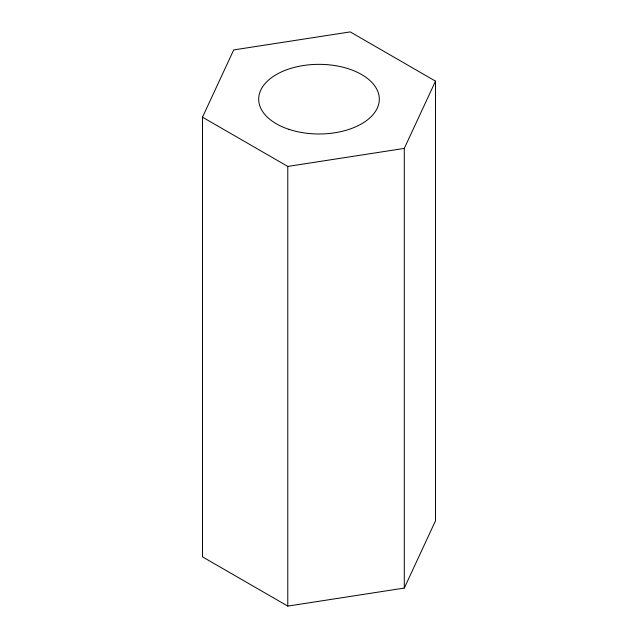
<?xml version="1.0" encoding="UTF-8"?>
<svg xmlns="http://www.w3.org/2000/svg" width="638" height="638" viewBox="0 0 638 638"><rect width="100%" height="100%" fill="white"/><g stroke="black" fill="none" stroke-linecap="round" stroke-linejoin="round"><path stroke-width="0.96" d="M202.493 117.193L233.707 49.923L350.222 31.9L435.507 81.146L435.507 520.807L404.293 588.077L287.778 606.1L202.493 556.854L202.493 117.193L287.778 166.43L404.293 148.407L435.507 81.146M404.293 148.407L404.293 588.077M287.778 166.43L287.778 606.1M288.847 129.323A60.307 34.819 0 0 0 379.307 99.169A60.307 34.819 0 0 0 288.847 69.008A60.307 34.819 0 0 0 288.847 129.323"/></g></svg>
